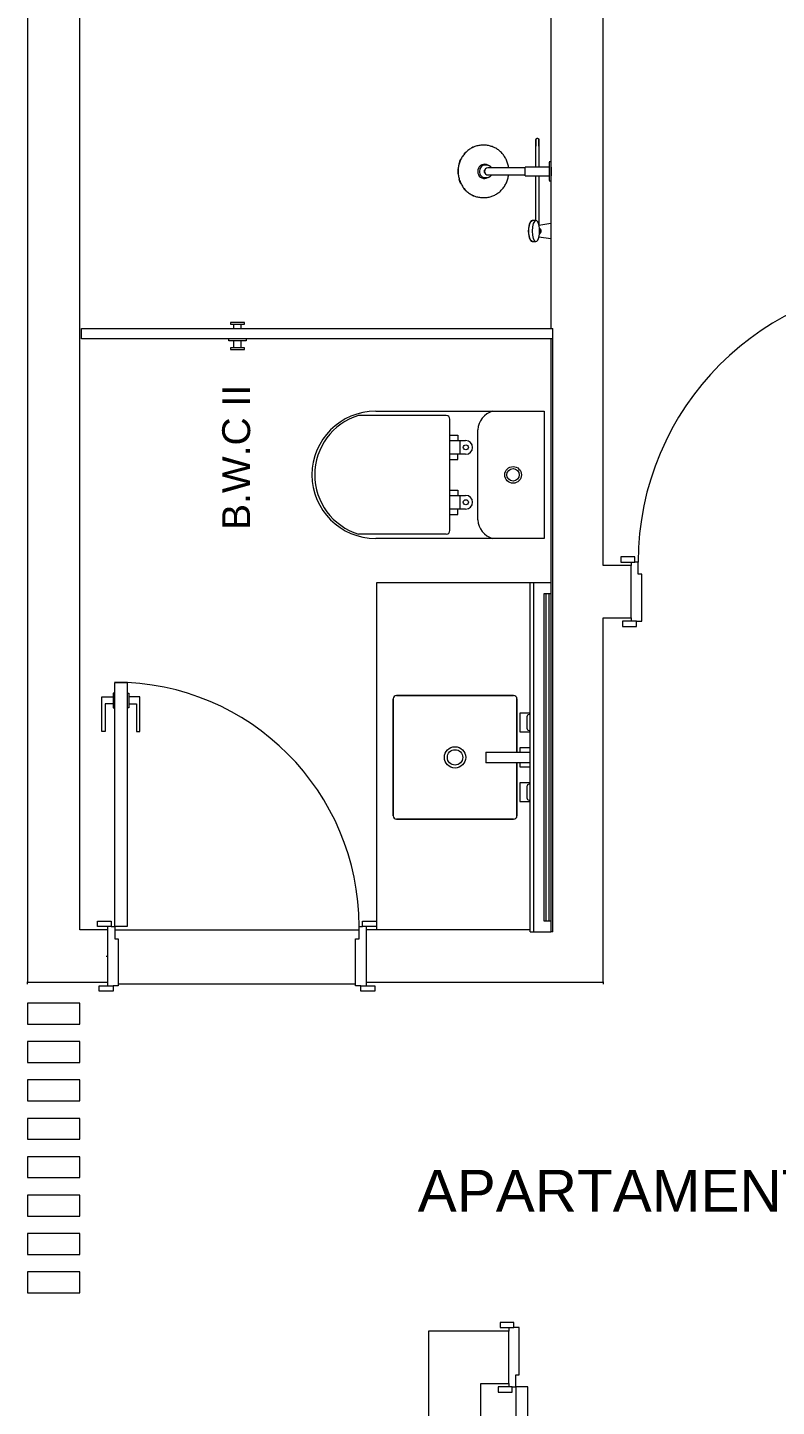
# Model space of a CAD drawing. Header units: millimetres. Extents: x 586.5 to 618.3, y 239.1 to 272.6.
# Drawn here: x 597.198 to 599.344, y 248.049 to 252.003 of the extents above; entities that cross this region are included whole.
import ezdxf

# ---------------------------------------------------------------- set-up
doc = ezdxf.new("R2010")
doc.units = ezdxf.units.MM
doc.header["$LTSCALE"] = 75
doc.linetypes.add('HIDDEN', pattern=[0.375, 0.25, -0.125])
for name, color, linetype, lineweight in [('A Arquitetura LRZ', 252, 'Continuous', 9), ('A Cumbuca LRZ', 254, 'HIDDEN', 9), ('A Esquadrias LRZ', 252, 'Continuous', 9), ('A Mobiliário LRZ', 253, 'Continuous', 9), ('B Texto LRZ', 51, 'Continuous', 13)]:
    doc.layers.add(name, color=color, linetype=linetype, lineweight=lineweight)
doc.styles.add('R80', font='arial.ttf')

msp = doc.modelspace()

# ---------------------------------------------------------------- linework, layer by layer
at = {"layer": 'A Arquitetura LRZ'}
for p, q in [((597.1975, 254.7604), (597.1975, 249.2664)), ((598.8475, 250.4604), (598.8475, 254.7604)), ((597.3475, 249.4154), (597.3475, 252.1154)), ((598.6975, 252.1154), (598.6975, 251.6166)), ((598.6975, 251.5642), (598.6975, 251.1404)), ((598.6985, 251.1404), (598.6985, 251.5779)), ((598.6975, 251.1104), (598.6975, 250.4104)), ((598.6985, 249.4144), (598.6985, 251.1104)), ((598.7025, 249.4104), (598.7025, 251.1104)), ((598.9275, 250.4604), (598.8475, 250.4604)), ((598.9275, 250.3104), (598.9275, 250.4604)), ((598.8475, 249.2664), (598.8475, 250.3104)), ((598.8475, 250.3104), (598.9275, 250.3104)), ((597.4275, 249.4154), (597.3475, 249.4154)), ((597.4275, 249.2654), (597.4275, 249.4154)), ((598.6375, 249.4154), (598.1675, 249.4154)), ((598.1675, 249.4154), (598.1675, 249.2654)), ((598.6985, 249.4144), (598.6975, 249.4144)), ((598.7025, 249.4104), (598.6975, 249.4104)), ((597.4225, 249.3404), (597.4275, 249.3404)), ((597.1975, 249.2654), (597.4275, 249.2654)), ((598.1675, 249.2654), (598.8465, 249.2654)), ((598.8465, 249.2654), (598.8475, 249.2654)), ((597.3475, 249.2054), (597.1975, 249.2054)), ((597.1975, 249.2054), (597.1975, 249.1454)), ((597.3475, 249.1454), (597.3475, 249.2054)), ((597.1975, 249.1454), (597.3475, 249.1454)), ((597.3475, 249.0954), (597.1975, 249.0954)), ((597.1975, 249.0954), (597.1975, 249.0354)), ((597.3475, 249.0354), (597.3475, 249.0954)), ((597.1975, 249.0354), (597.3475, 249.0354)), ((597.3475, 248.9854), (597.1975, 248.9854)), ((597.1975, 248.9854), (597.1975, 248.9254)), ((597.3475, 248.9254), (597.3475, 248.9854)), ((597.1975, 248.9254), (597.3475, 248.9254)), ((597.3475, 248.8754), (597.1975, 248.8754)), ((597.1975, 248.8754), (597.1975, 248.8154)), ((597.3475, 248.8154), (597.3475, 248.8754)), ((597.1975, 248.8154), (597.3475, 248.8154)), ((597.3475, 248.7654), (597.1975, 248.7654)), ((597.1975, 248.7654), (597.1975, 248.7054)), ((597.3475, 248.7054), (597.3475, 248.7654)), ((597.1975, 248.7054), (597.3475, 248.7054)), ((597.3475, 248.6554), (597.1975, 248.6554)), ((597.1975, 248.6554), (597.1975, 248.5954)), ((597.3475, 248.5954), (597.3475, 248.6554)), ((597.1975, 248.5954), (597.3475, 248.5954)), ((597.3475, 248.5454), (597.1975, 248.5454)), ((597.1975, 248.5454), (597.1975, 248.4854)), ((597.3475, 248.4854), (597.3475, 248.5454)), ((597.1975, 248.4854), (597.3475, 248.4854)), ((597.3475, 248.4354), (597.1975, 248.4354)), ((597.1975, 248.4354), (597.1975, 248.3754)), ((597.3475, 248.3754), (597.3475, 248.4354)), ((597.1975, 248.3754), (597.3475, 248.3754)), ((598.3475, 248.2654), (598.3465, 248.2654)), ((598.3465, 248.2654), (598.3465, 248.2644)), ((598.3465, 248.2644), (598.3465, 245.3154)), ((598.5765, 248.2654), (598.3475, 248.2654)), ((598.5765, 248.1154), (598.5765, 248.2654)), ((598.4965, 248.1154), (598.5765, 248.1154)), ((598.4965, 245.3154), (598.4965, 248.1154))]:
    msp.add_line(p, q, dxfattribs=at)
at = {"layer": 'A Esquadrias LRZ'}
for p, q in [((598.9375, 250.4854), (598.8975, 250.4854)), ((598.8975, 250.4854), (598.8975, 250.4704)), ((598.9375, 250.4704), (598.9375, 250.4854)), ((598.8975, 250.4704), (598.9375, 250.4704)), ((598.9275, 250.4704), (598.9275, 250.4604)), ((598.9475, 250.4704), (598.9375, 250.4704)), ((598.9475, 250.4354), (598.9475, 250.4704)), ((598.9575, 250.4354), (598.9475, 250.4354)), ((598.9575, 250.3004), (598.9575, 250.4354)), ((598.9425, 250.3004), (598.9025, 250.3004)), ((598.9025, 250.3004), (598.9025, 250.2854)), ((598.9025, 250.2854), (598.9425, 250.2854)), ((598.9275, 250.3104), (598.9275, 250.3004)), ((598.9425, 250.2854), (598.9425, 250.3004)), ((598.9425, 250.3004), (598.9575, 250.3004)), ((597.4475, 250.1254), (597.4825, 250.1254)), ((597.4475, 249.4254), (597.4475, 250.1254)), ((597.4825, 250.1254), (597.4825, 249.4254)), ((597.4107, 249.9847), (597.4107, 250.0837)), ((597.4107, 250.0837), (597.4424, 250.0837)), ((597.4475, 250.0946), (597.4424, 250.0946)), ((597.4424, 250.0946), (597.4424, 250.0737)), ((597.4825, 250.0946), (597.4877, 250.0946)), ((597.4877, 250.0946), (597.4877, 250.0737)), ((597.5194, 250.0837), (597.4877, 250.0837)), ((597.5194, 249.9847), (597.5194, 250.0837)), ((597.4424, 250.0637), (597.4201, 250.0637)), ((597.4201, 250.0637), (597.4201, 249.9847)), ((597.4424, 250.0737), (597.4424, 250.0527)), ((597.4424, 250.0527), (597.4475, 250.0527)), ((597.4877, 250.0527), (597.4825, 250.0527)), ((597.4877, 250.0737), (597.4877, 250.0527)), ((597.4877, 250.0637), (597.51, 250.0637)), ((597.51, 250.0637), (597.51, 249.9847)), ((597.4201, 249.9847), (597.4107, 249.9847)), ((597.51, 249.9847), (597.5194, 249.9847)), ((597.3975, 249.4404), (597.4375, 249.4404)), ((597.3975, 249.4254), (597.3975, 249.4404)), ((597.4375, 249.4254), (597.3975, 249.4254)), ((597.4275, 249.4154), (597.4275, 249.4254)), ((597.4375, 249.4404), (597.4375, 249.4254)), ((597.4375, 249.4254), (597.4475, 249.4254)), ((597.4825, 249.4254), (597.4475, 249.4254)), ((597.4475, 249.4254), (597.4475, 249.3904)), ((597.4475, 249.4154), (598.1475, 249.4154)), ((598.1475, 249.4254), (598.1575, 249.4254)), ((598.1475, 249.3904), (598.1475, 249.4254)), ((598.1575, 249.4254), (598.1575, 249.4404)), ((598.1575, 249.4404), (598.1975, 249.4404)), ((598.1975, 249.4254), (598.1575, 249.4254)), ((598.1675, 249.4254), (598.1675, 249.4154)), ((598.1975, 249.4404), (598.1975, 249.4254)), ((597.4475, 249.3904), (597.4575, 249.3904)), ((597.4575, 249.3904), (597.4575, 249.2554)), ((598.1375, 249.3904), (598.1475, 249.3904)), ((598.1375, 249.2554), (598.1375, 249.3904)), ((597.1975, 249.2604), (597.1975, 249.2664)), ((597.4025, 249.2554), (597.4425, 249.2554)), ((597.4025, 249.2404), (597.4025, 249.2554)), ((597.4275, 249.2554), (597.4275, 249.2654)), ((597.4425, 249.2554), (597.4425, 249.2404)), ((597.4575, 249.2554), (597.4425, 249.2554)), ((598.1375, 249.2604), (597.4575, 249.2604)), ((598.1525, 249.2554), (598.1375, 249.2554)), ((598.1525, 249.2554), (598.1925, 249.2554)), ((598.1525, 249.2404), (598.1525, 249.2554)), ((598.1675, 249.2654), (598.1675, 249.2554)), ((598.1925, 249.2554), (598.1925, 249.2404)), ((598.8475, 249.2664), (598.8475, 249.2604)), ((597.4425, 249.2404), (597.4025, 249.2404)), ((598.1925, 249.2404), (598.1525, 249.2404)), ((598.5915, 248.2904), (598.5515, 248.2904)), ((598.5515, 248.2904), (598.5515, 248.2754)), ((598.5515, 248.2754), (598.5915, 248.2754)), ((598.5765, 248.2754), (598.5765, 248.2654)), ((598.5915, 248.2754), (598.5915, 248.2904)), ((598.6065, 248.2754), (598.5915, 248.2754)), ((598.6065, 248.1404), (598.6065, 248.2754)), ((598.5765, 248.1154), (598.5765, 248.1054)), ((598.5965, 248.1054), (598.5965, 248.1404)), ((598.5965, 248.1404), (598.6065, 248.1404)), ((598.5865, 248.1054), (598.5465, 248.1054)), ((598.5465, 248.1054), (598.5465, 248.0904)), ((598.5465, 248.0904), (598.5865, 248.0904)), ((598.5865, 248.0904), (598.5865, 248.1054)), ((598.5865, 248.1054), (598.5965, 248.1054)), ((598.6315, 248.1054), (598.5965, 248.1054)), ((598.5965, 248.1054), (598.5965, 247.3054)), ((598.6315, 247.3054), (598.6315, 248.1054))]:
    msp.add_line(p, q, dxfattribs=at)
for centre, radius, start, end in [((599.7475, 250.4709), 0.8, 90.0322, 180.0322), ((597.4475, 249.4259), 0.7, 359.9632, 89.9632), ((598.5965, 248.105), 0.8, 270.0322, 0.0322)]:
    msp.add_arc(centre, radius, start, end, dxfattribs=at)
at = {"layer": 'A Mobiliário LRZ'}
for p, q in [((598.4878, 251.6639), (598.485, 251.6633)), ((598.4905, 251.6644), (598.4878, 251.6639)), ((598.4933, 251.6649), (598.4905, 251.6644)), ((598.4961, 251.6652), (598.4933, 251.6649)), ((598.499, 251.6653), (598.4961, 251.6652)), ((598.5018, 251.6654), (598.499, 251.6653)), ((598.5014, 251.6654), (598.5008, 251.6654)), ((598.5062, 251.6654), (598.5018, 251.6654)), ((598.507, 251.6654), (598.5062, 251.6654)), ((598.5098, 251.6653), (598.507, 251.6654)), ((598.5126, 251.6651), (598.5098, 251.6653)), ((598.5154, 251.6648), (598.5126, 251.6651)), ((598.5182, 251.6643), (598.5154, 251.6648)), ((598.521, 251.6637), (598.5182, 251.6643)), ((598.5238, 251.6631), (598.521, 251.6637)), ((598.6545, 251.6816), (598.6546, 251.6817)), ((598.6545, 251.6814), (598.6545, 251.6816)), ((598.6545, 251.6812), (598.6545, 251.6814)), ((598.6545, 251.6814), (598.6545, 251.6814)), ((598.6545, 251.6814), (598.6545, 251.6813)), ((598.6545, 251.6813), (598.6545, 251.681)), ((598.6545, 251.6807), (598.6545, 251.6812)), ((598.6545, 251.681), (598.6545, 251.6805)), ((598.6545, 251.6801), (598.6545, 251.6807)), ((598.6545, 251.6805), (598.6545, 251.6797)), ((598.6545, 251.6792), (598.6545, 251.6801)), ((598.6545, 251.6797), (598.6545, 251.6788)), ((598.6545, 251.6782), (598.6545, 251.6792)), ((598.6545, 251.6788), (598.6545, 251.6776)), ((598.6545, 251.6769), (598.6545, 251.6782)), ((598.6545, 251.6776), (598.6545, 251.6763)), ((598.6545, 251.6755), (598.6545, 251.6769)), ((598.6545, 251.6763), (598.6545, 251.6748)), ((598.6545, 251.6738), (598.6545, 251.6755)), ((598.6545, 251.6748), (598.6545, 251.673)), ((598.6545, 251.672), (598.6545, 251.6738)), ((598.6545, 251.673), (598.6545, 251.6711)), ((598.6545, 251.6699), (598.6545, 251.672)), ((598.6545, 251.6711), (598.6545, 251.6689)), ((598.6545, 251.6677), (598.6545, 251.6699)), ((598.6545, 251.6689), (598.6545, 251.6666)), ((598.6545, 251.6653), (598.6545, 251.6677)), ((598.6545, 251.6666), (598.6545, 251.6641)), ((598.6545, 251.6627), (598.6545, 251.6653)), ((598.6545, 251.6641), (598.6545, 251.6626)), ((598.6546, 251.6822), (598.6547, 251.6824)), ((598.6546, 251.682), (598.6546, 251.6822)), ((598.6546, 251.6819), (598.6546, 251.682)), ((598.6546, 251.6817), (598.6546, 251.6819)), ((598.6547, 251.6827), (598.6548, 251.6828)), ((598.6547, 251.6825), (598.6547, 251.6827)), ((598.6547, 251.6824), (598.6547, 251.6825)), ((598.6548, 251.6828), (598.6549, 251.683)), ((598.6549, 251.6831), (598.655, 251.6833)), ((598.6549, 251.683), (598.6549, 251.6831)), ((598.655, 251.6833), (598.6551, 251.6834)), ((598.6551, 251.6834), (598.6552, 251.6835)), ((598.6552, 251.6837), (598.6553, 251.6838)), ((598.6552, 251.6835), (598.6552, 251.6837)), ((598.6553, 251.6838), (598.6554, 251.6839)), ((598.6554, 251.6839), (598.6555, 251.684)), ((598.6555, 251.684), (598.6556, 251.6842)), ((598.6556, 251.6842), (598.6558, 251.6843)), ((598.6558, 251.6843), (598.6559, 251.6844)), ((598.6559, 251.6844), (598.656, 251.6845)), ((598.656, 251.6845), (598.6561, 251.6846)), ((598.6561, 251.6846), (598.6562, 251.6847)), ((598.6562, 251.6847), (598.6564, 251.6848)), ((598.6564, 251.6848), (598.6565, 251.6849)), ((598.6565, 251.6849), (598.6567, 251.6849)), ((598.6567, 251.6849), (598.6568, 251.685)), ((598.6568, 251.685), (598.6569, 251.6851)), ((598.6569, 251.6851), (598.6571, 251.6851)), ((598.6571, 251.6851), (598.6572, 251.6852)), ((598.6572, 251.6852), (598.6574, 251.6852)), ((598.6574, 251.6852), (598.6576, 251.6853)), ((598.6576, 251.6853), (598.6577, 251.6853)), ((598.6577, 251.6853), (598.6579, 251.6853)), ((598.6579, 251.6853), (598.658, 251.6854)), ((598.658, 251.6854), (598.6582, 251.6854)), ((598.6582, 251.6854), (598.6583, 251.6854)), ((598.6583, 251.6854), (598.6585, 251.6854)), ((598.6585, 251.6854), (598.6587, 251.6854)), ((598.6587, 251.6854), (598.6588, 251.6854)), ((598.6588, 251.6854), (598.659, 251.6854)), ((598.659, 251.6854), (598.6591, 251.6854)), ((598.6591, 251.6854), (598.6593, 251.6853)), ((598.6593, 251.6853), (598.6595, 251.6853)), ((598.6595, 251.6853), (598.6596, 251.6853)), ((598.6596, 251.6853), (598.6598, 251.6852)), ((598.6598, 251.6852), (598.6599, 251.6852)), ((598.6599, 251.6852), (598.6601, 251.6851)), ((598.6601, 251.6851), (598.6602, 251.685)), ((598.6602, 251.685), (598.6604, 251.685)), ((598.6604, 251.685), (598.6605, 251.6849)), ((598.6605, 251.6849), (598.6606, 251.6848)), ((598.6606, 251.6848), (598.6608, 251.6847)), ((598.6608, 251.6847), (598.6609, 251.6846)), ((598.6609, 251.6846), (598.661, 251.6845)), ((598.661, 251.6845), (598.6611, 251.6844)), ((598.6611, 251.6844), (598.6613, 251.6843)), ((598.6613, 251.6843), (598.6614, 251.6842)), ((598.6614, 251.6842), (598.6615, 251.6841)), ((598.6615, 251.6841), (598.6616, 251.684)), ((598.6616, 251.684), (598.6617, 251.6839)), ((598.6617, 251.6839), (598.6618, 251.6837)), ((598.6618, 251.6837), (598.6619, 251.6836)), ((598.6619, 251.6836), (598.662, 251.6835)), ((598.662, 251.6835), (598.6621, 251.6833)), ((598.6621, 251.6833), (598.6621, 251.6832)), ((598.6621, 251.6832), (598.6622, 251.683)), ((598.6622, 251.683), (598.6623, 251.6829)), ((598.6623, 251.6829), (598.6623, 251.6827)), ((598.6623, 251.6827), (598.6624, 251.6826)), ((598.6624, 251.6826), (598.6624, 251.6824)), ((598.6624, 251.6824), (598.6624, 251.6823)), ((598.6624, 251.6823), (598.6625, 251.6821)), ((598.6625, 251.6821), (598.6625, 251.682)), ((598.6625, 251.682), (598.6625, 251.6818)), ((598.6625, 251.6818), (598.6625, 251.6816)), ((598.6625, 251.6816), (598.6625, 251.6815)), ((598.6625, 251.6815), (598.6625, 251.6814)), ((598.6625, 251.6811), (598.6625, 251.6814)), ((598.6625, 251.6814), (598.6625, 251.6814)), ((598.6625, 251.6814), (598.6625, 251.6813)), ((598.6625, 251.6813), (598.6625, 251.681)), ((598.6625, 251.6807), (598.6625, 251.6811)), ((598.6625, 251.681), (598.6625, 251.6805)), ((598.6625, 251.6801), (598.6625, 251.6807)), ((598.6625, 251.6805), (598.6625, 251.6797)), ((598.6625, 251.6792), (598.6625, 251.6801)), ((598.6625, 251.6797), (598.6625, 251.6788)), ((598.6625, 251.6782), (598.6625, 251.6792)), ((598.6625, 251.6788), (598.6625, 251.6776)), ((598.6625, 251.6769), (598.6625, 251.6782)), ((598.6625, 251.6776), (598.6625, 251.6763)), ((598.6625, 251.6754), (598.6625, 251.6769)), ((598.6625, 251.6763), (598.6625, 251.6748)), ((598.6625, 251.6738), (598.6625, 251.6754)), ((598.6625, 251.6748), (598.6625, 251.673)), ((598.6625, 251.6719), (598.6625, 251.6738)), ((598.6625, 251.673), (598.6625, 251.6711)), ((598.6625, 251.6699), (598.6625, 251.6719)), ((598.6625, 251.6711), (598.6625, 251.6689)), ((598.6625, 251.6676), (598.6625, 251.6699)), ((598.6625, 251.6689), (598.6625, 251.6666)), ((598.6625, 251.6652), (598.6625, 251.6676)), ((598.6625, 251.6666), (598.6625, 251.6641)), ((598.6625, 251.6626), (598.6625, 251.6652)), ((598.6625, 251.6641), (598.6625, 251.6626)), ((598.4396, 251.6257), (598.4383, 251.6231)), ((598.4409, 251.6283), (598.4396, 251.6257)), ((598.4424, 251.6309), (598.4409, 251.6283)), ((598.444, 251.6334), (598.4424, 251.6309)), ((598.4457, 251.6358), (598.444, 251.6334)), ((598.4474, 251.6382), (598.4457, 251.6358)), ((598.4492, 251.6404), (598.4474, 251.6382)), ((598.4512, 251.6426), (598.4492, 251.6404)), ((598.4532, 251.6447), (598.4512, 251.6426)), ((598.4553, 251.6468), (598.4532, 251.6447)), ((598.4574, 251.6487), (598.4553, 251.6468)), ((598.4596, 251.6505), (598.4574, 251.6487)), ((598.4619, 251.6523), (598.4596, 251.6505)), ((598.4643, 251.6539), (598.4619, 251.6523)), ((598.4667, 251.6555), (598.4643, 251.6539)), ((598.4692, 251.6569), (598.4667, 251.6555)), ((598.4717, 251.6582), (598.4692, 251.6569)), ((598.4743, 251.6595), (598.4717, 251.6582)), ((598.4769, 251.6606), (598.4743, 251.6595)), ((598.4796, 251.6616), (598.4769, 251.6606)), ((598.4823, 251.6625), (598.4796, 251.6616)), ((598.485, 251.6633), (598.4823, 251.6625)), ((598.5265, 251.6622), (598.5238, 251.6631)), ((598.5292, 251.6613), (598.5265, 251.6622)), ((598.5318, 251.6603), (598.5292, 251.6613)), ((598.5344, 251.6592), (598.5318, 251.6603)), ((598.537, 251.6579), (598.5344, 251.6592)), ((598.5395, 251.6565), (598.537, 251.6579)), ((598.542, 251.6551), (598.5395, 251.6565)), ((598.5444, 251.6535), (598.542, 251.6551)), ((598.5467, 251.6518), (598.5444, 251.6535)), ((598.549, 251.6501), (598.5467, 251.6518)), ((598.5512, 251.6482), (598.549, 251.6501)), ((598.5533, 251.6462), (598.5512, 251.6482)), ((598.5554, 251.6442), (598.5533, 251.6462)), ((598.5574, 251.6421), (598.5554, 251.6442)), ((598.5593, 251.6398), (598.5574, 251.6421)), ((598.5611, 251.6375), (598.5593, 251.6398)), ((598.5628, 251.6352), (598.5611, 251.6375)), ((598.5645, 251.6327), (598.5628, 251.6352)), ((598.566, 251.6302), (598.5645, 251.6327)), ((598.5675, 251.6276), (598.566, 251.6302)), ((598.5688, 251.625), (598.5675, 251.6276)), ((598.5701, 251.6223), (598.5688, 251.625)), ((598.6545, 251.6568), (598.6545, 251.6626)), ((598.6545, 251.6472), (598.6545, 251.6568)), ((598.6545, 251.6382), (598.6545, 251.6472)), ((598.6545, 251.63), (598.6545, 251.6382)), ((598.6545, 251.6226), (598.6545, 251.63)), ((598.6625, 251.6626), (598.6625, 251.6525)), ((598.6625, 251.6525), (598.6625, 251.6432)), ((598.6625, 251.6432), (598.6625, 251.6346)), ((598.6625, 251.6346), (598.6625, 251.6267)), ((598.6625, 251.6267), (598.6625, 251.6196)), ((598.4315, 251.5972), (598.4313, 251.5942)), ((598.4313, 251.5942), (598.4313, 251.5912)), ((598.4313, 251.5912), (598.4313, 251.5904)), ((598.4313, 251.5904), (598.4313, 251.5874)), ((598.4313, 251.5874), (598.4315, 251.5844)), ((598.4319, 251.6002), (598.4315, 251.5972)), ((598.4315, 251.5844), (598.4318, 251.5814)), ((598.4323, 251.6031), (598.4319, 251.6002)), ((598.4328, 251.6061), (598.4323, 251.6031)), ((598.4335, 251.609), (598.4328, 251.6061)), ((598.4342, 251.6119), (598.4335, 251.609)), ((598.4351, 251.6147), (598.4342, 251.6119)), ((598.436, 251.6176), (598.4351, 251.6147)), ((598.4371, 251.6203), (598.436, 251.6176)), ((598.4383, 251.6231), (598.4371, 251.6203)), ((598.5131, 251.6083), (598.509, 251.6083)), ((598.5133, 251.6083), (598.5131, 251.6083)), ((598.5139, 251.6083), (598.5133, 251.6083)), ((598.5146, 251.6082), (598.5139, 251.6083)), ((598.5153, 251.6081), (598.5146, 251.6082)), ((598.516, 251.608), (598.5153, 251.6081)), ((598.5166, 251.6079), (598.516, 251.608)), ((598.5275, 251.6004), (598.5164, 251.6004)), ((598.5173, 251.6077), (598.5166, 251.6079)), ((598.5179, 251.6075), (598.5173, 251.6077)), ((598.5186, 251.6073), (598.5179, 251.6075)), ((598.5192, 251.6071), (598.5186, 251.6073)), ((598.5198, 251.6068), (598.5192, 251.6071)), ((598.5204, 251.6065), (598.5198, 251.6068)), ((598.5211, 251.6062), (598.5204, 251.6065)), ((598.5216, 251.6058), (598.5211, 251.6062)), ((598.5222, 251.6054), (598.5216, 251.6058)), ((598.5228, 251.605), (598.5222, 251.6054)), ((598.5233, 251.6046), (598.5228, 251.605)), ((598.5239, 251.6042), (598.5233, 251.6046)), ((598.5244, 251.6037), (598.5239, 251.6042)), ((598.5249, 251.6032), (598.5244, 251.6037)), ((598.5253, 251.6027), (598.5249, 251.6032)), ((598.5258, 251.6022), (598.5253, 251.6027)), ((598.5262, 251.6016), (598.5258, 251.6022)), ((598.5266, 251.6011), (598.5262, 251.6016)), ((598.527, 251.6005), (598.5266, 251.6011)), ((598.5279, 251.6004), (598.5275, 251.6004)), ((598.5288, 251.6004), (598.5279, 251.6004)), ((598.5297, 251.6004), (598.5288, 251.6004)), ((598.5307, 251.6004), (598.5297, 251.6004)), ((598.5318, 251.6004), (598.5307, 251.6004)), ((598.533, 251.6004), (598.5318, 251.6004)), ((598.5342, 251.6004), (598.533, 251.6004)), ((598.5356, 251.6004), (598.5342, 251.6004)), ((598.5369, 251.6004), (598.5356, 251.6004)), ((598.5384, 251.6004), (598.5369, 251.6004)), ((598.5399, 251.6004), (598.5384, 251.6004)), ((598.5415, 251.6004), (598.5399, 251.6004)), ((598.5432, 251.6004), (598.5415, 251.6004)), ((598.5449, 251.6004), (598.5432, 251.6004)), ((598.5467, 251.6004), (598.5449, 251.6004)), ((598.5485, 251.6004), (598.5467, 251.6004)), ((598.5504, 251.6004), (598.5485, 251.6004)), ((598.5523, 251.6004), (598.5504, 251.6004)), ((598.5542, 251.6004), (598.5523, 251.6004)), ((598.5563, 251.6004), (598.5542, 251.6004)), ((598.5583, 251.6004), (598.5563, 251.6004)), ((598.5604, 251.6004), (598.5583, 251.6004)), ((598.5625, 251.6004), (598.5604, 251.6004)), ((598.5646, 251.6004), (598.5625, 251.6004)), ((598.5668, 251.6004), (598.5646, 251.6004)), ((598.569, 251.6004), (598.5668, 251.6004)), ((598.5712, 251.6004), (598.569, 251.6004)), ((598.5712, 251.6196), (598.5701, 251.6223)), ((598.5723, 251.6168), (598.5712, 251.6196)), ((598.5734, 251.6004), (598.5712, 251.6004)), ((598.5732, 251.614), (598.5723, 251.6168)), ((598.574, 251.6111), (598.5732, 251.614)), ((598.5756, 251.6004), (598.5734, 251.6004)), ((598.5748, 251.6082), (598.574, 251.6111)), ((598.5754, 251.6053), (598.5748, 251.6082)), ((598.5759, 251.6023), (598.5754, 251.6053)), ((598.5779, 251.6004), (598.5756, 251.6004)), ((598.5761, 251.6004), (598.5759, 251.6023)), ((598.5801, 251.6004), (598.5779, 251.6004)), ((598.6235, 251.6004), (598.5801, 251.6004)), ((598.6925, 251.6029), (598.6235, 251.6029)), ((598.6235, 251.5904), (598.6235, 251.6029)), ((598.6235, 251.5779), (598.6235, 251.5904)), ((598.6545, 251.6159), (598.6545, 251.6226)), ((598.6545, 251.61), (598.6545, 251.6159)), ((598.6545, 251.6048), (598.6545, 251.61)), ((598.6545, 251.6029), (598.6545, 251.6048)), ((598.6625, 251.6196), (598.6625, 251.6132)), ((598.6625, 251.6132), (598.6625, 251.6076)), ((598.6625, 251.6076), (598.6625, 251.6029)), ((598.6975, 251.6179), (598.6925, 251.6179)), ((598.6925, 251.6166), (598.6925, 251.5904)), ((598.6925, 251.5904), (598.6925, 251.5642)), ((598.6975, 251.6166), (598.6975, 251.5904)), ((598.6985, 251.6029), (598.6975, 251.6029)), ((598.6975, 251.5904), (598.6975, 251.5642)), ((598.6985, 251.6029), (598.6985, 251.5904)), ((598.6985, 251.5904), (598.6985, 251.5779)), ((598.4318, 251.5814), (598.4321, 251.5785)), ((598.4321, 251.5785), (598.4327, 251.5755)), ((598.4327, 251.5755), (598.4333, 251.5726)), ((598.4333, 251.5726), (598.434, 251.5697)), ((598.434, 251.5697), (598.4348, 251.5668)), ((598.4348, 251.5668), (598.4358, 251.564)), ((598.4358, 251.564), (598.4368, 251.5612)), ((598.4368, 251.5612), (598.438, 251.5585)), ((598.438, 251.5585), (598.4392, 251.5558)), ((598.4392, 251.5558), (598.4406, 251.5532)), ((598.4406, 251.5532), (598.442, 251.5506)), ((598.442, 251.5506), (598.4436, 251.5481)), ((598.4436, 251.5481), (598.4452, 251.5456)), ((598.4452, 251.5456), (598.4469, 251.5433)), ((598.509, 251.5725), (598.5131, 251.5725)), ((598.5131, 251.5725), (598.5138, 251.5725)), ((598.5138, 251.5725), (598.5144, 251.5726)), ((598.5144, 251.5726), (598.5151, 251.5726)), ((598.5151, 251.5726), (598.5158, 251.5727)), ((598.5158, 251.5727), (598.5164, 251.5729)), ((598.5164, 251.5804), (598.5275, 251.5804)), ((598.5164, 251.5729), (598.5171, 251.573)), ((598.5171, 251.573), (598.5178, 251.5732)), ((598.5178, 251.5732), (598.5184, 251.5734)), ((598.5184, 251.5734), (598.519, 251.5737)), ((598.519, 251.5737), (598.5197, 251.5739)), ((598.5197, 251.5739), (598.5203, 251.5742)), ((598.5203, 251.5742), (598.5209, 251.5745)), ((598.5209, 251.5745), (598.5215, 251.5749)), ((598.5215, 251.5749), (598.5221, 251.5753)), ((598.5221, 251.5753), (598.5226, 251.5757)), ((598.5226, 251.5757), (598.5232, 251.5761)), ((598.5232, 251.5761), (598.5237, 251.5765)), ((598.5237, 251.5765), (598.5242, 251.577)), ((598.5242, 251.577), (598.5247, 251.5775)), ((598.5247, 251.5775), (598.5252, 251.578)), ((598.5252, 251.578), (598.5257, 251.5785)), ((598.5257, 251.5785), (598.5261, 251.579)), ((598.5261, 251.579), (598.5265, 251.5796)), ((598.5265, 251.5796), (598.5269, 251.5802)), ((598.5275, 251.5804), (598.5283, 251.5804)), ((598.5283, 251.5804), (598.5292, 251.5804)), ((598.5292, 251.5804), (598.5302, 251.5804)), ((598.5302, 251.5804), (598.5312, 251.5804)), ((598.5312, 251.5804), (598.5323, 251.5804)), ((598.5323, 251.5804), (598.5335, 251.5804)), ((598.5335, 251.5804), (598.5348, 251.5804)), ((598.5348, 251.5804), (598.5362, 251.5804)), ((598.5362, 251.5804), (598.5376, 251.5804)), ((598.5376, 251.5804), (598.5391, 251.5804)), ((598.5391, 251.5804), (598.5407, 251.5804)), ((598.5407, 251.5804), (598.5423, 251.5804)), ((598.5423, 251.5804), (598.544, 251.5804)), ((598.544, 251.5804), (598.5457, 251.5804)), ((598.5457, 251.5804), (598.5475, 251.5804)), ((598.5475, 251.5804), (598.5493, 251.5804)), ((598.5493, 251.5804), (598.5512, 251.5804)), ((598.5512, 251.5804), (598.5532, 251.5804)), ((598.5532, 251.5804), (598.5552, 251.5804)), ((598.5552, 251.5804), (598.5572, 251.5804)), ((598.5572, 251.5804), (598.5592, 251.5804)), ((598.5592, 251.5804), (598.5613, 251.5804)), ((598.5606, 251.5426), (598.5624, 251.545)), ((598.5613, 251.5804), (598.5635, 251.5804)), ((598.5624, 251.545), (598.564, 251.5474)), ((598.5635, 251.5804), (598.5656, 251.5804)), ((598.564, 251.5474), (598.5656, 251.5499)), ((598.5656, 251.5804), (598.5678, 251.5804)), ((598.5656, 251.5499), (598.5671, 251.5525)), ((598.5671, 251.5525), (598.5685, 251.5551)), ((598.5678, 251.5804), (598.57, 251.5804)), ((598.5685, 251.5551), (598.5697, 251.5577)), ((598.5697, 251.5577), (598.5709, 251.5605)), ((598.57, 251.5804), (598.5722, 251.5804)), ((598.5709, 251.5605), (598.572, 251.5632)), ((598.572, 251.5632), (598.573, 251.5661)), ((598.5722, 251.5804), (598.5744, 251.5804)), ((598.573, 251.5661), (598.5738, 251.5689)), ((598.5738, 251.5689), (598.5746, 251.5718)), ((598.5744, 251.5804), (598.5767, 251.5804)), ((598.5746, 251.5718), (598.5752, 251.5747)), ((598.5752, 251.5747), (598.5757, 251.5777)), ((598.5757, 251.5777), (598.5761, 251.5804)), ((598.5767, 251.5804), (598.5789, 251.5804)), ((598.5789, 251.5804), (598.5801, 251.5804)), ((598.5801, 251.5804), (598.6235, 251.5804)), ((598.6235, 251.5779), (598.6925, 251.5779)), ((598.6545, 251.575), (598.6545, 251.5779)), ((598.6545, 251.5699), (598.6545, 251.575)), ((598.6545, 251.5647), (598.6545, 251.5699)), ((598.6545, 251.5595), (598.6545, 251.5647)), ((598.6545, 251.5542), (598.6545, 251.5595)), ((598.6545, 251.549), (598.6545, 251.5542)), ((598.6545, 251.5438), (598.6545, 251.549)), ((598.6625, 251.5778), (598.6625, 251.5727)), ((598.6625, 251.5727), (598.6625, 251.5675)), ((598.6625, 251.5675), (598.6625, 251.5623)), ((598.6625, 251.5623), (598.6625, 251.5571)), ((598.6625, 251.5571), (598.6625, 251.5518)), ((598.6625, 251.5518), (598.6625, 251.5466)), ((598.6625, 251.5466), (598.6625, 251.5413)), ((598.6925, 251.5629), (598.6975, 251.5629)), ((598.6975, 251.5779), (598.6985, 251.5779)), ((598.4469, 251.5433), (598.4487, 251.541)), ((598.4487, 251.541), (598.4506, 251.5388)), ((598.4506, 251.5388), (598.4526, 251.5366)), ((598.4526, 251.5366), (598.4547, 251.5346)), ((598.4547, 251.5346), (598.4568, 251.5326)), ((598.4568, 251.5326), (598.459, 251.5308)), ((598.459, 251.5308), (598.4613, 251.529)), ((598.4613, 251.529), (598.4637, 251.5273)), ((598.4637, 251.5273), (598.4661, 251.5257)), ((598.4661, 251.5257), (598.4685, 251.5243)), ((598.4685, 251.5243), (598.471, 251.5229)), ((598.471, 251.5229), (598.4736, 251.5217)), ((598.4736, 251.5217), (598.4762, 251.5205)), ((598.4762, 251.5205), (598.4789, 251.5195)), ((598.4789, 251.5195), (598.4815, 251.5186)), ((598.4815, 251.5186), (598.4843, 251.5178)), ((598.4843, 251.5178), (598.487, 251.5171)), ((598.487, 251.5171), (598.4898, 251.5165)), ((598.4898, 251.5165), (598.4926, 251.516)), ((598.4926, 251.516), (598.4954, 251.5157)), ((598.4954, 251.5157), (598.4982, 251.5155)), ((598.4982, 251.5155), (598.501, 251.5154)), ((598.5008, 251.5154), (598.5014, 251.5154)), ((598.501, 251.5154), (598.5018, 251.5154)), ((598.5018, 251.5154), (598.5062, 251.5154)), ((598.5062, 251.5154), (598.5091, 251.5155)), ((598.5091, 251.5155), (598.5119, 251.5156)), ((598.5119, 251.5156), (598.5147, 251.5159)), ((598.5147, 251.5159), (598.5175, 251.5164)), ((598.5175, 251.5164), (598.5203, 251.5169)), ((598.5203, 251.5169), (598.523, 251.5176)), ((598.523, 251.5176), (598.5257, 251.5183)), ((598.5257, 251.5183), (598.5284, 251.5192)), ((598.5284, 251.5192), (598.5311, 251.5202)), ((598.5311, 251.5202), (598.5337, 251.5213)), ((598.5337, 251.5213), (598.5363, 251.5226)), ((598.5363, 251.5226), (598.5388, 251.5239)), ((598.5388, 251.5239), (598.5413, 251.5253)), ((598.5413, 251.5253), (598.5437, 251.5269)), ((598.5437, 251.5269), (598.5461, 251.5285)), ((598.5461, 251.5285), (598.5484, 251.5303)), ((598.5484, 251.5303), (598.5506, 251.5321)), ((598.5506, 251.5321), (598.5528, 251.534)), ((598.5528, 251.534), (598.5549, 251.5361)), ((598.5549, 251.5361), (598.5569, 251.5382)), ((598.5569, 251.5382), (598.5588, 251.5404)), ((598.5588, 251.5404), (598.5606, 251.5426)), ((598.6545, 251.5385), (598.6545, 251.5438)), ((598.6545, 251.5333), (598.6545, 251.5385)), ((598.6545, 251.5281), (598.6545, 251.5333)), ((598.6545, 251.523), (598.6545, 251.5281)), ((598.6545, 251.5179), (598.6545, 251.523)), ((598.6545, 251.5128), (598.6545, 251.5179)), ((598.6545, 251.5079), (598.6545, 251.5128)), ((598.6545, 251.5029), (598.6545, 251.5079)), ((598.6625, 251.5413), (598.6625, 251.5361)), ((598.6625, 251.5361), (598.6625, 251.5309)), ((598.6625, 251.5309), (598.6625, 251.5258)), ((598.6625, 251.5258), (598.6625, 251.5206)), ((598.6625, 251.5206), (598.6625, 251.5156)), ((598.6625, 251.5156), (598.6625, 251.5105)), ((598.6625, 251.5105), (598.6625, 251.5056)), ((598.6625, 251.5056), (598.6625, 251.5007)), ((598.6545, 251.4981), (598.6545, 251.5029)), ((598.6545, 251.4933), (598.6545, 251.4981)), ((598.6545, 251.4887), (598.6545, 251.4933)), ((598.6545, 251.4841), (598.6545, 251.4887)), ((598.6545, 251.4796), (598.6545, 251.4841)), ((598.6545, 251.4753), (598.6545, 251.4796)), ((598.6545, 251.471), (598.6545, 251.4753)), ((598.6545, 251.4669), (598.6545, 251.471)), ((598.6545, 251.463), (598.6545, 251.4669)), ((598.6625, 251.5007), (598.6625, 251.4959)), ((598.6625, 251.4959), (598.6625, 251.4912)), ((598.6625, 251.4912), (598.6625, 251.4865)), ((598.6625, 251.4865), (598.6625, 251.482)), ((598.6625, 251.482), (598.6625, 251.4776)), ((598.6625, 251.4776), (598.6625, 251.4733)), ((598.6625, 251.4733), (598.6625, 251.4691)), ((598.6625, 251.4691), (598.6625, 251.4651)), ((598.6439, 251.4464), (598.642, 251.4464)), ((598.6542, 251.4494), (598.6439, 251.4494)), ((598.6545, 251.4591), (598.6545, 251.463)), ((598.6545, 251.4555), (598.6545, 251.4591)), ((598.6545, 251.4519), (598.6545, 251.4555)), ((598.6545, 251.4493), (598.6545, 251.4519)), ((598.6625, 251.4651), (598.6625, 251.4612)), ((598.6625, 251.4612), (598.6625, 251.4574)), ((598.6625, 251.4574), (598.6625, 251.4538)), ((598.6625, 251.4538), (598.6625, 251.4503)), ((598.6625, 251.4503), (598.6625, 251.447)), ((598.6625, 251.447), (598.6625, 251.4439)), ((598.6625, 251.4439), (598.6625, 251.4409)), ((598.6625, 251.4409), (598.6625, 251.4382)), ((598.6975, 251.4405), (598.6631, 251.4357)), ((598.6647, 251.4274), (598.6644, 251.4276)), ((598.6651, 251.4271), (598.6647, 251.4274)), ((598.6654, 251.4269), (598.6651, 251.4271)), ((598.6657, 251.4266), (598.6654, 251.4269)), ((598.6659, 251.4263), (598.6657, 251.4266)), ((598.6662, 251.426), (598.6659, 251.4263)), ((598.642, 251.3924), (598.6439, 251.3924)), ((598.6439, 251.3894), (598.6542, 251.3894)), ((598.663, 251.4031), (598.6975, 251.3983)), ((598.6646, 251.4113), (598.6649, 251.4116)), ((598.6649, 251.4116), (598.6652, 251.4118)), ((598.6652, 251.4118), (598.6655, 251.4121)), ((598.6655, 251.4121), (598.6658, 251.4124)), ((598.6658, 251.4124), (598.6661, 251.4127)), ((598.6661, 251.4127), (598.6663, 251.413)), ((598.6665, 251.4257), (598.6662, 251.426)), ((598.6663, 251.413), (598.6666, 251.4133)), ((598.6667, 251.4253), (598.6665, 251.4257)), ((598.6666, 251.4133), (598.6668, 251.4136)), ((598.6669, 251.425), (598.6667, 251.4253)), ((598.6668, 251.4136), (598.667, 251.4139)), ((598.6672, 251.4247), (598.6669, 251.425)), ((598.667, 251.4139), (598.6673, 251.4143)), ((598.6674, 251.4243), (598.6672, 251.4247)), ((598.6673, 251.4143), (598.6675, 251.4146)), ((598.6676, 251.424), (598.6674, 251.4243)), ((598.6675, 251.4146), (598.6676, 251.415)), ((598.6677, 251.4236), (598.6676, 251.424)), ((598.6676, 251.415), (598.6678, 251.4154)), ((598.6679, 251.4232), (598.6677, 251.4236)), ((598.6678, 251.4154), (598.668, 251.4157)), ((598.668, 251.4229), (598.6679, 251.4232)), ((598.6682, 251.4225), (598.668, 251.4229)), ((598.668, 251.4157), (598.6681, 251.4161)), ((598.6681, 251.4161), (598.6682, 251.4165)), ((598.6683, 251.4221), (598.6682, 251.4225)), ((598.6682, 251.4165), (598.6683, 251.4169)), ((598.6684, 251.4217), (598.6683, 251.4221)), ((598.6683, 251.4169), (598.6684, 251.4173)), ((598.6685, 251.4213), (598.6684, 251.4217)), ((598.6684, 251.4173), (598.6685, 251.4177)), ((598.6685, 251.4209), (598.6685, 251.4213)), ((598.6686, 251.4205), (598.6685, 251.4209)), ((598.6685, 251.4177), (598.6686, 251.4181)), ((598.6686, 251.4201), (598.6686, 251.4205)), ((598.6686, 251.4197), (598.6686, 251.4201)), ((598.6686, 251.4193), (598.6686, 251.4197)), ((598.6686, 251.4189), (598.6686, 251.4193)), ((598.6686, 251.4185), (598.6686, 251.4189)), ((598.6686, 251.4181), (598.6686, 251.4185)), ((597.8189, 251.1574), (597.7789, 251.1574)), ((597.7789, 251.1574), (597.7789, 251.1524)), ((597.7789, 251.1524), (597.8189, 251.1524)), ((597.7889, 251.1404), (597.7889, 251.1524)), ((597.8089, 251.1524), (597.8089, 251.1404)), ((597.8189, 251.1524), (597.8189, 251.1574)), ((597.3525, 251.1104), (597.3525, 251.1404)), ((597.3525, 251.1404), (598.7025, 251.1404)), ((598.7025, 251.1104), (597.3525, 251.1104)), ((597.7739, 251.1044), (597.7739, 251.1104)), ((597.8239, 251.1104), (597.8239, 251.1044)), ((598.7025, 251.1104), (598.7025, 251.1404)), ((597.8239, 251.1044), (597.7739, 251.1044)), ((597.8189, 251.0844), (597.7789, 251.0844)), ((597.7789, 251.0844), (597.7789, 251.0794)), ((597.7789, 251.0794), (597.8189, 251.0794)), ((597.7889, 251.0844), (597.7889, 251.1044)), ((597.8089, 251.1044), (597.8089, 251.0844)), ((597.8189, 251.0794), (597.8189, 251.0844)), ((598.3975, 250.8904), (598.1462, 250.8904)), ((598.1951, 250.9029), (598.6775, 250.9029)), ((598.408, 250.5608), (598.408, 250.88)), ((598.6775, 250.9029), (598.6775, 250.5379)), ((598.408, 250.8338), (598.4302, 250.8338)), ((598.4302, 250.8338), (598.4302, 250.8188)), ((598.4875, 250.591), (598.4875, 250.8498)), ((598.408, 250.8188), (598.453, 250.8188)), ((598.4363, 250.8188), (598.4363, 250.7795)), ((598.453, 250.7795), (598.408, 250.7795)), ((598.408, 250.7645), (598.4302, 250.7645)), ((598.4302, 250.7645), (598.4302, 250.7795)), ((598.408, 250.6763), (598.4302, 250.6763)), ((598.4302, 250.6763), (598.4302, 250.6613)), ((598.408, 250.6613), (598.453, 250.6613)), ((598.4363, 250.6613), (598.4363, 250.622)), ((598.453, 250.622), (598.408, 250.622)), ((598.408, 250.607), (598.4302, 250.607)), ((598.4302, 250.607), (598.4302, 250.622)), ((598.3975, 250.5504), (598.1462, 250.5504)), ((598.6775, 250.5379), (598.1951, 250.5379)), ((598.6375, 250.4104), (598.1975, 250.4104)), ((598.1975, 250.4104), (598.1975, 249.4404)), ((598.6375, 249.4104), (598.6375, 250.4104)), ((598.6475, 250.4104), (598.6375, 250.4104)), ((598.6975, 250.4104), (598.6475, 250.4104)), ((598.6475, 250.4104), (598.6475, 249.4104)), ((598.6975, 250.4104), (598.6975, 250.3804)), ((598.6775, 249.4404), (598.6775, 250.3804)), ((598.6775, 250.3804), (598.6975, 250.3804)), ((598.6825, 250.3804), (598.6825, 249.4404)), ((598.6925, 249.4404), (598.6925, 250.3804)), ((598.6975, 250.3804), (598.6975, 249.4404)), ((598.59, 250.0879), (598.255, 250.0879)), ((598.255, 250.0879), (598.59, 250.0879)), ((598.245, 250.0779), (598.245, 249.7429)), ((598.245, 249.7429), (598.245, 250.0779)), ((598.6, 249.9257), (598.6, 250.0779)), ((598.6, 250.0779), (598.6, 249.9257)), ((598.6375, 250.0374), (598.608, 250.0374)), ((598.608, 250.0374), (598.608, 249.9834)), ((598.6284, 250.0266), (598.6284, 249.9942)), ((598.608, 249.9834), (598.6375, 249.9834)), ((598.5108, 249.9257), (598.5193, 249.9257)), ((598.5108, 249.9257), (598.5108, 249.8951)), ((598.5193, 249.9257), (598.6377, 249.9257)), ((598.6375, 249.9374), (598.6081, 249.9374)), ((598.6081, 249.9374), (598.6081, 249.9257)), ((598.5193, 249.8951), (598.5108, 249.8951)), ((598.6377, 249.8951), (598.5193, 249.8951)), ((598.6, 249.7429), (598.6, 249.8951)), ((598.6, 249.8951), (598.6, 249.7429)), ((598.6081, 249.8951), (598.6081, 249.8834)), ((598.6081, 249.8834), (598.6375, 249.8834)), ((598.6375, 249.8374), (598.608, 249.8374)), ((598.608, 249.8374), (598.608, 249.7834)), ((598.6284, 249.8266), (598.6284, 249.7942)), ((598.608, 249.7834), (598.6375, 249.7834)), ((598.255, 249.7329), (598.59, 249.7329)), ((598.59, 249.7329), (598.255, 249.7329)), ((598.1975, 249.4254), (598.1975, 249.4154)), ((598.6375, 249.4104), (598.6475, 249.4104)), ((598.6475, 249.4104), (598.6975, 249.4104)), ((598.6975, 249.4404), (598.6775, 249.4404)), ((598.6975, 249.4404), (598.6975, 249.4104))]:
    msp.add_line(p, q, dxfattribs=at)
for centre, radius in [((598.4535, 250.7992), 0.00719), ((598.5889, 250.7202), 0.0239), ((598.5889, 250.7202), 0.0179), ((598.4535, 250.6417), 0.00719), ((598.4225, 249.9104), 0.0306), ((598.4225, 249.9104), 0.022)]:
    msp.add_circle(centre, radius, dxfattribs=at)
for centre, radius, start, end in [((598.1951, 250.7204), 0.1825, 90, 270), ((598.1983, 250.7204), 0.1778, 107.022, 252.978), ((598.3975, 250.88), 0.0104, 0, 90), ((598.5475, 250.8454), 0.0601, 106.9679, 175.815), ((598.453, 250.7992), 0.0197, 270, 90), ((598.453, 250.6417), 0.0197, 270, 90), ((598.3975, 250.5608), 0.0104, 270, 0), ((598.5475, 250.5954), 0.0601, 184.185, 253.0321), ((598.255, 250.0779), 0.00999, 90, 180), ((598.255, 250.0779), 0.00999, 90, 180), ((598.59, 250.0779), 0.00999, 0, 90), ((598.59, 250.0779), 0.00999, 0, 90), ((598.6351, 250.0265), 0.00668, 89.9927, 179.4206), ((598.6351, 250.0265), 0.00668, 68.0231, 90.0073), ((598.6351, 249.9943), 0.00668, 180.5794, 270.0073), ((598.6351, 249.9943), 0.00668, 269.9927, 291.9769), ((598.6351, 249.8265), 0.00668, 89.9927, 179.4206), ((598.6351, 249.8265), 0.00668, 68.0231, 90.0073), ((598.6351, 249.7943), 0.00668, 180.5794, 270.0073), ((598.6351, 249.7943), 0.00668, 269.9927, 291.9769), ((598.255, 249.7429), 0.00999, 180, 270), ((598.255, 249.7429), 0.00999, 180, 270), ((598.59, 249.7429), 0.00999, 270, 0), ((598.59, 249.7429), 0.00999, 270, 0)]:
    msp.add_arc(centre, radius, start, end, dxfattribs=at)
for centre, major_axis, ratio, start_param, end_param in [((598.5008, 251.5904), (0, -0.075), 0.939693, 3.141593, 3.183995), ((598.5014, 251.5904), (0, -0.075), 0.939693, 3.141593, 3.188452), ((598.5008, 251.5904), (0, -0.075), 0.939693, 4.240593, 4.419664), ((598.5008, 251.5904), (0, -0.075), 0.939693, 3.865961, 3.992228), ((598.5014, 251.5904), (0, -0.075), 0.939693, 3.891622, 3.941467), ((598.5008, 251.5904), (0, -0.075), 0.939693, 3.48157, 3.582504), ((598.5014, 251.5904), (0, -0.075), 0.939693, 3.483993, 3.553932), ((598.5008, 251.5904), (0, -0.075), 0.939693, 4.619375, 4.712389), ((598.5008, 251.5904), (0, 0.075), 0.939693, 1.570796, 1.669708), ((598.5014, 251.5904), (0, -0.075), 0.939693, 4.687392, 4.712389), ((598.5014, 251.5904), (0, 0.075), 0.939693, 1.570796, 1.595797), ((598.5014, 251.5904), (0, -0.075), 0.939693, 4.296917, 4.344218), ((598.5066, 251.5904), (0, -0.0204), 0.939693, 2.807407, 4.712389), ((598.5066, 251.5904), (0, -0.0204), 0.939693, 4.712389, 6.617371), ((598.509, 251.5904), (0, -0.0179), 0.939693, 3.141593, 4.712389), ((598.509, 251.5904), (0, 0.0179), 0.939693, 1.570796, 3.141593), ((598.5134, 251.5904), (0, 0.00812), 0.939693, 1.055583, 1.570796), ((598.5134, 251.5904), (0, -0.00812), 0.939693, 4.712389, 5.227603), ((598.5164, 251.5904), (0, -0.01), 0.939693, 3.141593, 4.712389), ((598.5164, 251.5904), (0, -0.01), 0.939693, 4.712389, 6.021386), ((598.5134, 251.5904), (0, -0.00812), 0.939693, 3.665191, 3.770951), ((598.5066, 251.5904), (0, -0.0204), 0.939693, 2.696214, 2.786638), ((598.5008, 251.5904), (0, -0.075), 0.939693, 5.013114, 5.184246), ((598.5014, 251.5904), (0, -0.075), 0.939693, 5.083623, 5.131527), ((598.5134, 251.5904), (0, -0.00812), 0.939693, 5.653827, 5.759587), ((598.5164, 251.5904), (0, 0.01), 0.939693, 2.897719, 3.141593), ((598.5008, 251.5904), (0, -0.075), 0.939693, 5.419098, 5.560431), ((598.5014, 251.5904), (0, -0.075), 0.939693, 5.475969, 5.522596), ((598.5008, 251.5904), (0, -0.075), 0.939693, 5.851814, 5.94402), ((598.5014, 251.5904), (0, -0.075), 0.939693, 5.858609, 5.941055), ((598.5008, 251.5904), (0, -0.075), 0.939693, 6.271428, 6.283185), ((598.642, 251.4194), (0, -0.027), 0.358368, 3.665191, 5.759587), ((598.6439, 251.4194), (0, 0.03), 0.358368, 0, 3.141593), ((598.6542, 251.4194), (0, -0.03), 0.358368, 3.141593, 6.283185), ((598.6542, 251.4194), (0, -0.03), 0.358368, 0, 3.141593)]:
    msp.add_ellipse(centre, major_axis=major_axis, ratio=ratio, start_param=start_param, end_param=end_param, dxfattribs=at)
for points, knots in [([(598.6648, 251.4274), (598.6649, 251.4272), (598.6652, 251.427), (598.6656, 251.4266), (598.666, 251.4263), (598.6663, 251.4258), (598.6667, 251.4254), (598.667, 251.4249), (598.6673, 251.4245), (598.6677, 251.4238), (598.668, 251.4229), (598.6685, 251.4214), (598.6686, 251.4202), (598.6686, 251.4194)], [-0.5714286, -0.5714286, -0.5714286, -0.5714286, -0.5357143, -0.5, -0.4642857, -0.4285714, -0.3928571, -0.3571429, -0.3214286, -0.2857143, -0.2142857, -0.1428571, 0, 0, 0, 0]), ([(598.6686, 251.4194), (598.6686, 251.4186), (598.6685, 251.4174), (598.668, 251.4159), (598.6677, 251.415), (598.6673, 251.4144), (598.667, 251.4139), (598.6667, 251.4134), (598.6663, 251.413), (598.666, 251.4126), (598.6656, 251.4122), (598.6652, 251.4118), (598.6649, 251.4116), (598.6648, 251.4115)], [-1, -1, -1, -1, -0.8571429, -0.7857143, -0.7142857, -0.6785714, -0.6428571, -0.6071429, -0.5714286, -0.5357143, -0.5, -0.4642857, -0.4285714, -0.4285714, -0.4285714, -0.4285714])]:
    msp.add_open_spline(points, degree=3, knots=knots, dxfattribs=at)

# ---------------------------------------------------------------- texts
at = {"layer": 'A Cumbuca LRZ', "style": 'R80'}
msp.add_text('B.W.C II', height=0.08, rotation=90, dxfattribs=at).set_placement((597.8353, 250.5624))
at = {"layer": 'B Texto LRZ', "color": 30, "true_color": 0xf8991e, "insert": (598.3156, 248.6669), "char_height": 0.12, "attachment_point": 4, "style": 'R80'}
msp.add_mtext_dynamic_manual_height_columns('APARTAMENTO 04', width=21.553864, gutter_width=60, heights=[0], dxfattribs=at)

doc.saveas('drawing.dxf')
